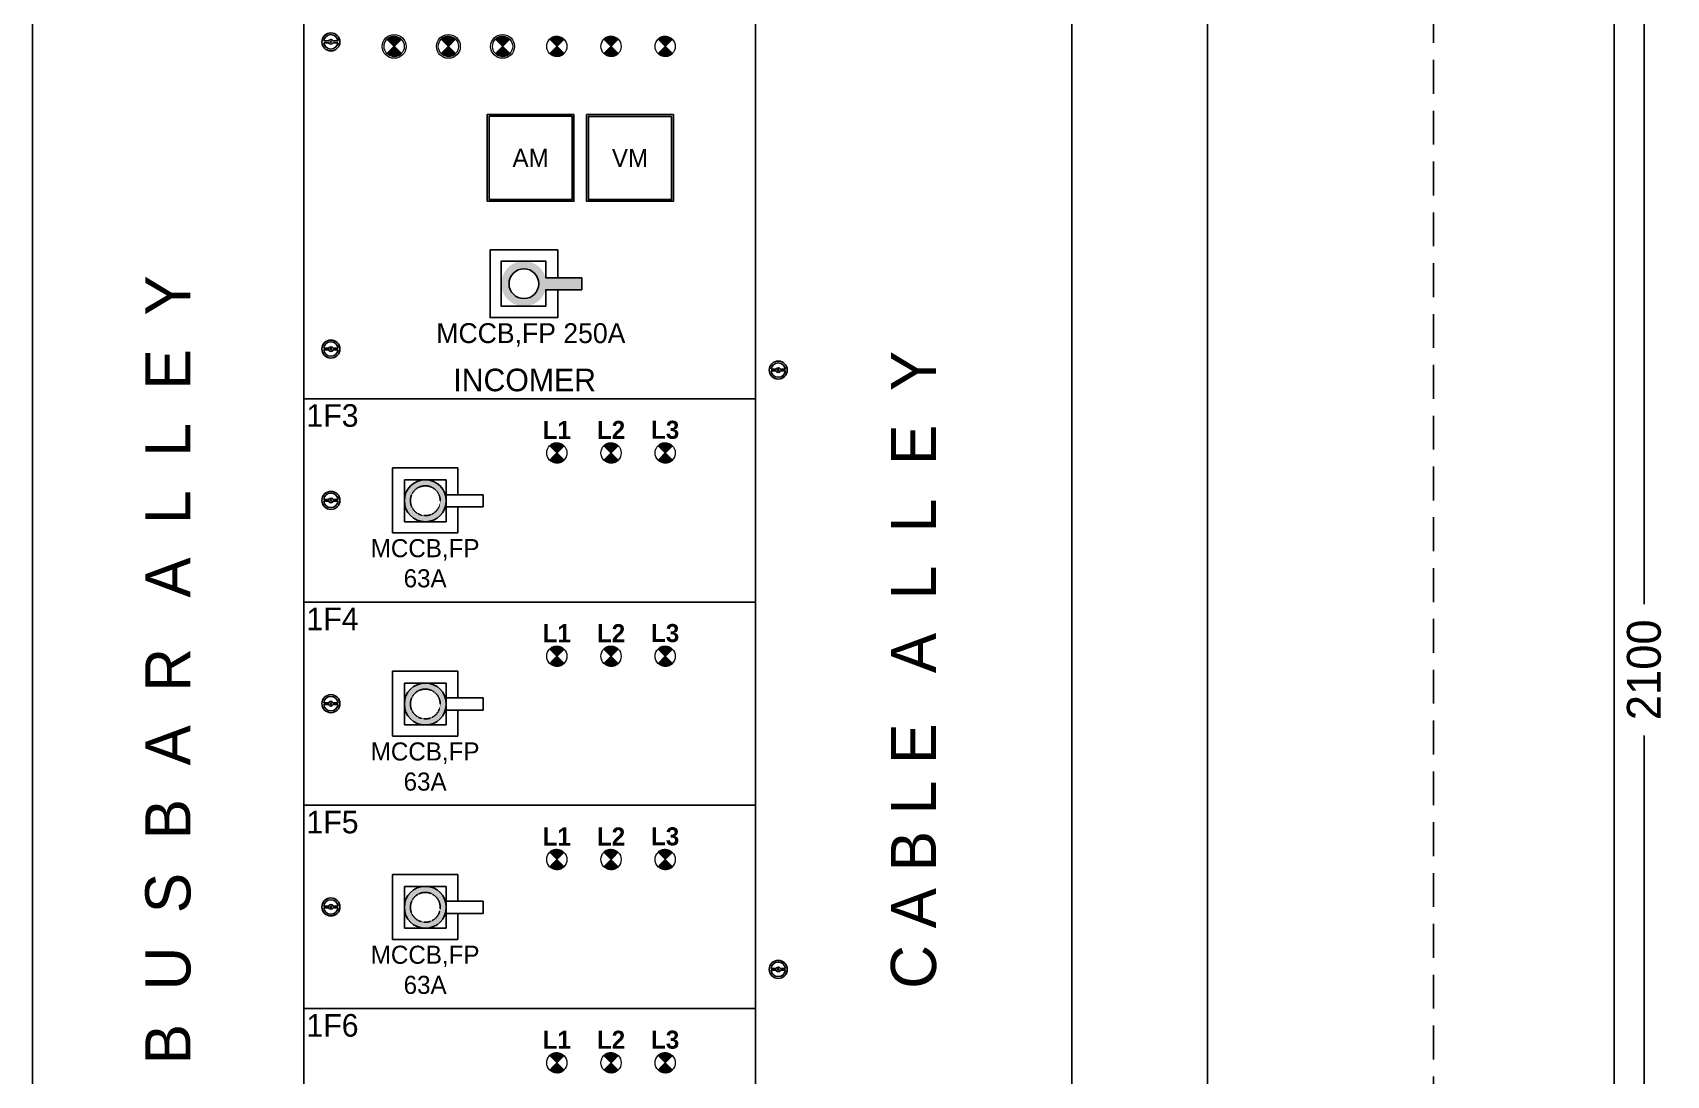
# Model space of a CAD drawing. Header units: millimetres. Extents: x 220 to 17327, y -3706 to 4194.
# Drawn here: x 1820 to 3628, y 1903 to 3057 of the extents above; entities that cross this region are included whole.
import ezdxf

# ---------------------------------------------------------------- set-up
doc = ezdxf.new("R2010")
doc.units = ezdxf.units.MM
doc.linetypes.add('DASHED2', pattern=[0.375, 0.25, -0.125])
for name, color, linetype in [('FD_FEEDER', 102, 'Continuous'), ('Instrument Plate', 40, 'Continuous'), ('Outer layer', 151, 'Continuous')]:
    doc.layers.add(name, color=color, linetype=linetype)
doc.styles.add('ROCKWELL', font='')
doc.styles.get('ROCKWELL').set_extended_font_data('Rockwell')
doc.dimstyles.new('J', dxfattribs={"dimscale": 15, "dimtxt": 2.5, "dimasz": 3, "dimexe": 1.25, "dimexo": 0.25, "dimgap": 1, "dimtad": 0, "dimdec": 0, "dimzin": 0, "dimdsep": 46, "dimtxsty": 'ROCKWELL', "dimblk": 'CLOSEDBLANK', "dimcen": 0.09, "dimclrd": 143, "dimclre": 5, "dimclrt": 256, "dimadec": 0, "dimazin": 0, "dimtfac": 1, "dimtdec": 0, "dimtofl": 0, "dimtmove": 0, "dimatfit": 3, "dimldrblk": 'CLOSEDBLANK', "dimfxl": 1, "dimtolj": 1, "dimtzin": 0, "dimlwd": -1, "dimlwe": -1, "dimarcsym": 0})

# ---------------------------------------------------------------- blocks, each defined once
blk = doc.blocks.new('_ClosedBlank')
at = {"color": 0, "linetype": 'ByBlock', "lineweight": -2}
for p, q in [((-1, 0.1667), (0, 0)), ((-1, 0.1667), (-1, -0.1667)), ((-1, -0.1667), (0, 0))]:
    blk.add_line(p, q, dxfattribs=at)
blk = doc.blocks.new('*D829')
at = {"color": 5}
for p, q in [((3574.2, 3401.5), (3622.3, 3401.5)), ((3574.2, 1301.5), (3622.3, 1301.5))]:
    blk.add_line(p, q, dxfattribs=at)
at = {"color": 143}
for p, q in [((3603.5, 3371.5), (3603.5, 2424.3)), ((3603.5, 1331.5), (3603.5, 2278.8))]:
    blk.add_line(p, q, dxfattribs=at)
at = {"layer": 'Defpoints', "color": 0}
for p in [(3570.4, 3401.5), (3570.4, 1301.5), (3603.5, 1301.5)]:
    blk.add_point(p, dxfattribs=at)
at = {"color": 143, "linetype": 'ByBlock', "xscale": 30, "yscale": 30, "zscale": 30}
for p, rotation in [((3603.5, 3401.5), 90.00000000000001), ((3603.5, 1301.5), 270)]:
    blk.add_blockref('_ClosedBlank', p, dxfattribs=dict(at, rotation=rotation))
at = {"insert": (3603.5, 2351.5), "char_height": 37.5, "attachment_point": 5, "rotation": 90, "style": 'ROCKWELL'}
blk.add_mtext('\\A1;2100', dxfattribs=at)
blk = doc.blocks.new('G$CF11E1FEF')
at = {"ltscale": 5}
for p, q in [((7.6, 11), (2.1, 11)), ((7.6, 9), (2.1, 9)), ((10, 0), (10.1, 0)), ((17.9, 11), (12.4, 11)), ((17.9, 9), (12.4, 9))]:
    blk.add_line(p, q, dxfattribs=at)
for radius in [10, 0.726]:
    blk.add_circle((10, 10), radius, dxfattribs=at)
for centre, radius, start, end in [((3.6, 14.9), 8.18, 38.6439, 38.9276), ((16.4, 14.9), 8.18, 141.0724, 141.3561), ((10, 10), 8, 7.1808, 172.8192), ((10, 10), 8, 187.1808, 352.8192), ((10, 10), 2.63, 22.3109, 157.6891), ((10, 10), 2.63, 202.3109, 337.6891), ((3.6, 5.1), 8.18, 321.0724, 321.3561), ((16.4, 5.1), 8.18, 218.6439, 218.9276)]:
    blk.add_arc(centre, radius, start, end, dxfattribs=at)

msp = doc.modelspace()

# ---------------------------------------------------------------- hatches: boundary and pattern name
at = {"ltscale": 5}
h = msp.add_hatch(color=256, dxfattribs=at)
edge = h.paths.add_edge_path()
edge.add_line((2388.1, 2772.1), (2399.8, 2772.1))
edge.add_line((2399.8, 2772.1), (2428, 2772.1))
edge.add_line((2428, 2772.1), (2428, 2785.5))
edge.add_line((2428, 2785.5), (2388.1, 2785.5))
edge.add_arc((2364, 2778.8), 25, 15.5408, 344.4592)
edge = h.paths.add_edge_path(flags=16)
edge.add_arc((2364, 2778.8), 16.5, -180, 180, ccw=False)
at = {"true_color": 0xffffff}
h = msp.add_hatch(color=7, dxfattribs=at)
h.set_gradient(color1=(255, 255, 255), one_color=1, tint=1, name='HEMISPHERICAL')
h.paths.add_polyline_path([(2254.9, 2555.1), (2254.9, 2561.8), (2254.3, 2561.8, 0.972897), (2254.3, 2515.4), (2254.9, 2515.4), (2254.9, 2522, -1)])
h.paths.add_polyline_path([(2254.9, 2522), (2254.9, 2515.4), (2255.5, 2515.4, 0.972897), (2255.5, 2561.8), (2254.9, 2561.8), (2254.9, 2555.1, -1)])
h = msp.add_hatch(color=7, dxfattribs=at)
h.set_gradient(color1=(255, 255, 255), one_color=1, tint=1, name='HEMISPHERICAL')
h.paths.add_polyline_path([(2254.9, 2330.1), (2254.9, 2336.8), (2254.3, 2336.8, 0.972897), (2254.3, 2290.4), (2254.9, 2290.4), (2254.9, 2297, -1)])
h.paths.add_polyline_path([(2254.9, 2297), (2254.9, 2290.4), (2255.5, 2290.4, 0.972897), (2255.5, 2336.8), (2254.9, 2336.8), (2254.9, 2330.1, -1)])
h = msp.add_hatch(color=7, dxfattribs=at)
h.set_gradient(color1=(255, 255, 255), one_color=1, tint=1, name='HEMISPHERICAL')
h.paths.add_polyline_path([(2254.9, 2105.1), (2254.9, 2111.8), (2254.3, 2111.8, 0.972897), (2254.3, 2065.4), (2254.9, 2065.4), (2254.9, 2072, -1)])
h.paths.add_polyline_path([(2254.9, 2072), (2254.9, 2065.4), (2255.5, 2065.4, 0.972897), (2255.5, 2111.8), (2254.9, 2111.8), (2254.9, 2105.1, -1)])
at = {"layer": 'Instrument Plate', "lineweight": 9}
h = msp.add_hatch(dxfattribs=at)
h.set_pattern_fill('ANSI31', color=1, scale=0.5, style=0)
h.set_pattern_definition([(45, (-42953.99084, 22601.23697), (-0.044194173824, 0.04419417382), [])])
h.paths.add_polyline_path([(2228.4, 3049.5, 0.414214), (2212.5, 3049.5), (2220.4, 3041.5)])
h.paths.add_polyline_path([(2220.4, 3041.5), (2212.5, 3033.5, 0.414214), (2228.4, 3033.5)])
h = msp.add_hatch(dxfattribs=at)
h.set_pattern_fill('ANSI31', color=1, scale=0.5, style=0)
h.set_pattern_definition([(45, (-14751.10024, 32588.18259), (-0.04419417382, 0.04419417382), [])])
h.paths.add_polyline_path([(2228.4, 3049.5, 0.414214), (2212.5, 3049.5), (2220.4, 3041.5)])
h.paths.add_polyline_path([(2220.4, 3041.5), (2212.5, 3033.5, 0.414214), (2228.4, 3033.5)])
h = msp.add_hatch(dxfattribs=at)
h.set_pattern_fill('ANSI31', color=2, scale=0.5, style=0)
h.set_pattern_definition([(45, (-42893.99084, 22601.23697), (-0.044194173824, 0.04419417382), [])])
h.paths.add_polyline_path([(2288.4, 3049.5, 0.414214), (2272.5, 3049.5), (2280.4, 3041.5)])
h.paths.add_polyline_path([(2280.4, 3041.5), (2272.5, 3033.5, 0.414214), (2288.4, 3033.5)])
h = msp.add_hatch(dxfattribs=at)
h.set_pattern_fill('ANSI31', color=2, scale=0.5, style=0)
h.set_pattern_definition([(45, (-14691.10024, 32588.18259), (-0.04419417382, 0.04419417382), [])])
h.paths.add_polyline_path([(2288.4, 3049.5, 0.414214), (2272.5, 3049.5), (2280.4, 3041.5)])
h.paths.add_polyline_path([(2280.4, 3041.5), (2272.5, 3033.5, 0.414214), (2288.4, 3033.5)])
h = msp.add_hatch(dxfattribs=at)
h.set_pattern_fill('ANSI31', color=5, scale=0.5, style=0)
h.set_pattern_definition([(45, (-42833.99084, 22601.23697), (-0.044194173824, 0.04419417382), [])])
h.paths.add_polyline_path([(2348.4, 3049.5, 0.414214), (2332.5, 3049.5), (2340.4, 3041.5)])
h.paths.add_polyline_path([(2340.4, 3041.5), (2332.5, 3033.5, 0.414214), (2348.4, 3033.5)])
h = msp.add_hatch(dxfattribs=at)
h.set_pattern_fill('ANSI31', color=5, scale=0.5, style=0)
h.set_pattern_definition([(45, (-14631.10024, 32588.18259), (-0.04419417382, 0.04419417382), [])])
h.paths.add_polyline_path([(2348.4, 3049.5, 0.414214), (2332.5, 3049.5), (2340.4, 3041.5)])
h.paths.add_polyline_path([(2340.4, 3041.5), (2332.5, 3033.5, 0.414214), (2348.4, 3033.5)])
h = msp.add_hatch(dxfattribs=at)
h.set_pattern_fill('ANSI31', color=12, scale=0.5, angle=360, style=0)
h.set_pattern_definition([(45, (-14571.10024, 32588.18259), (-0.04419417382, 0.04419417382), [])])
h.paths.add_polyline_path([(2408.4, 3049.5, 0.414214), (2392.5, 3049.5), (2400.4, 3041.5)])
h.paths.add_polyline_path([(2400.4, 3041.5), (2392.5, 3033.5, 0.414214), (2408.4, 3033.5)])
h = msp.add_hatch(dxfattribs=at)
h.set_pattern_fill('ANSI31', color=12, scale=0.5, style=0)
h.set_pattern_definition([(45, (-14571.10024, 32588.18259), (-0.04419417382, 0.04419417382), [])])
h.paths.add_polyline_path([(2408.4, 3049.5, 0.414214), (2392.5, 3049.5), (2400.4, 3041.5)])
h.paths.add_polyline_path([(2400.4, 3041.5), (2392.5, 3033.5, 0.414214), (2408.4, 3033.5)])
h = msp.add_hatch(dxfattribs=at)
h.set_pattern_fill('ANSI31', color=3, scale=0.5, angle=360, style=0)
h.set_pattern_definition([(45, (-14511.147285, 32588.18259), (-0.04419417382, 0.04419417382), [])])
h.paths.add_polyline_path([(2468.3, 3049.5, 0.414214), (2452.4, 3049.5), (2460.4, 3041.5)])
h.paths.add_polyline_path([(2460.4, 3041.5), (2452.4, 3033.5, 0.414214), (2468.3, 3033.5)])
h = msp.add_hatch(dxfattribs=at)
h.set_pattern_fill('ANSI31', color=3, scale=0.5, style=0)
h.set_pattern_definition([(45, (-14511.147285, 32588.18259), (-0.04419417382, 0.04419417382), [])])
h.paths.add_polyline_path([(2468.3, 3049.5, 0.414214), (2452.4, 3049.5), (2460.4, 3041.5)])
h.paths.add_polyline_path([(2460.4, 3041.5), (2452.4, 3033.5, 0.414214), (2468.3, 3033.5)])
h = msp.add_hatch(dxfattribs=at)
h.set_pattern_fill('ANSI31', color=40, scale=0.5, angle=360, style=0)
h.set_pattern_definition([(45, (-14451.19433, 32588.18259), (-0.04419417382, 0.04419417382), [])])
h.paths.add_polyline_path([(2528.3, 3049.5, 0.414214), (2512.4, 3049.5), (2520.3, 3041.5)])
h.paths.add_polyline_path([(2520.3, 3041.5), (2512.4, 3033.5, 0.414214), (2528.3, 3033.5)])
h = msp.add_hatch(dxfattribs=at)
h.set_pattern_fill('ANSI31', color=40, scale=0.5, style=0)
h.set_pattern_definition([(45, (-14451.19433, 32588.18259), (-0.04419417382, 0.04419417382), [])])
h.paths.add_polyline_path([(2528.3, 3049.5, 0.414214), (2512.4, 3049.5), (2520.3, 3041.5)])
h.paths.add_polyline_path([(2520.3, 3041.5), (2512.4, 3033.5, 0.414214), (2528.3, 3033.5)])
h = msp.add_hatch(dxfattribs=at)
h.set_pattern_fill('ANSI31', color=12, scale=0.5, angle=360, style=0)
h.set_pattern_definition([(45, (-14571.10024, 32138.18259), (-0.04419417382, 0.04419417382), [])])
h.paths.add_polyline_path([(2408.4, 2599.5, 0.414214), (2392.5, 2599.5), (2400.4, 2591.5)])
h.paths.add_polyline_path([(2400.4, 2591.5), (2392.5, 2583.5, 0.414214), (2408.4, 2583.5)])
h = msp.add_hatch(dxfattribs=at)
h.set_pattern_fill('ANSI31', color=12, scale=0.5, style=0)
h.set_pattern_definition([(45, (-14571.10024, 32138.18259), (-0.04419417382, 0.04419417382), [])])
h.paths.add_polyline_path([(2408.4, 2599.5, 0.414214), (2392.5, 2599.5), (2400.4, 2591.5)])
h.paths.add_polyline_path([(2400.4, 2591.5), (2392.5, 2583.5, 0.414214), (2408.4, 2583.5)])
h = msp.add_hatch(dxfattribs=at)
h.set_pattern_fill('ANSI31', color=3, scale=0.5, angle=360, style=0)
h.set_pattern_definition([(45, (-14511.147285, 32138.18259), (-0.04419417382, 0.04419417382), [])])
h.paths.add_polyline_path([(2468.3, 2599.5, 0.414214), (2452.4, 2599.5), (2460.4, 2591.5)])
h.paths.add_polyline_path([(2460.4, 2591.5), (2452.4, 2583.5, 0.414214), (2468.3, 2583.5)])
h = msp.add_hatch(dxfattribs=at)
h.set_pattern_fill('ANSI31', color=3, scale=0.5, style=0)
h.set_pattern_definition([(45, (-14511.147285, 32138.18259), (-0.04419417382, 0.04419417382), [])])
h.paths.add_polyline_path([(2468.3, 2599.5, 0.414214), (2452.4, 2599.5), (2460.4, 2591.5)])
h.paths.add_polyline_path([(2460.4, 2591.5), (2452.4, 2583.5, 0.414214), (2468.3, 2583.5)])
h = msp.add_hatch(dxfattribs=at)
h.set_pattern_fill('ANSI31', color=40, scale=0.5, angle=360, style=0)
h.set_pattern_definition([(45, (-14451.19433, 32138.18259), (-0.04419417382, 0.04419417382), [])])
h.paths.add_polyline_path([(2528.3, 2599.5, 0.414214), (2512.4, 2599.5), (2520.3, 2591.5)])
h.paths.add_polyline_path([(2520.3, 2591.5), (2512.4, 2583.5, 0.414214), (2528.3, 2583.5)])
h = msp.add_hatch(dxfattribs=at)
h.set_pattern_fill('ANSI31', color=40, scale=0.5, style=0)
h.set_pattern_definition([(45, (-14451.19433, 32138.18259), (-0.04419417382, 0.04419417382), [])])
h.paths.add_polyline_path([(2528.3, 2599.5, 0.414214), (2512.4, 2599.5), (2520.3, 2591.5)])
h.paths.add_polyline_path([(2520.3, 2591.5), (2512.4, 2583.5, 0.414214), (2528.3, 2583.5)])
h = msp.add_hatch(dxfattribs=at)
h.set_pattern_fill('ANSI31', color=12, scale=0.5, angle=360, style=0)
h.set_pattern_definition([(45, (-14571.10024, 31913.18259), (-0.04419417382, 0.04419417382), [])])
h.paths.add_polyline_path([(2408.4, 2374.5, 0.414214), (2392.5, 2374.5), (2400.4, 2366.5)])
h.paths.add_polyline_path([(2400.4, 2366.5), (2392.5, 2358.5, 0.414214), (2408.4, 2358.5)])
h = msp.add_hatch(dxfattribs=at)
h.set_pattern_fill('ANSI31', color=12, scale=0.5, style=0)
h.set_pattern_definition([(45, (-14571.10024, 31913.18259), (-0.04419417382, 0.04419417382), [])])
h.paths.add_polyline_path([(2408.4, 2374.5, 0.414214), (2392.5, 2374.5), (2400.4, 2366.5)])
h.paths.add_polyline_path([(2400.4, 2366.5), (2392.5, 2358.5, 0.414214), (2408.4, 2358.5)])
h = msp.add_hatch(dxfattribs=at)
h.set_pattern_fill('ANSI31', color=3, scale=0.5, angle=360, style=0)
h.set_pattern_definition([(45, (-14511.147285, 31913.18259), (-0.04419417382, 0.04419417382), [])])
h.paths.add_polyline_path([(2468.3, 2374.5, 0.414214), (2452.4, 2374.5), (2460.4, 2366.5)])
h.paths.add_polyline_path([(2460.4, 2366.5), (2452.4, 2358.5, 0.414214), (2468.3, 2358.5)])
h = msp.add_hatch(dxfattribs=at)
h.set_pattern_fill('ANSI31', color=3, scale=0.5, style=0)
h.set_pattern_definition([(45, (-14511.147285, 31913.18259), (-0.04419417382, 0.04419417382), [])])
h.paths.add_polyline_path([(2468.3, 2374.5, 0.414214), (2452.4, 2374.5), (2460.4, 2366.5)])
h.paths.add_polyline_path([(2460.4, 2366.5), (2452.4, 2358.5, 0.414214), (2468.3, 2358.5)])
h = msp.add_hatch(dxfattribs=at)
h.set_pattern_fill('ANSI31', color=40, scale=0.5, angle=360, style=0)
h.set_pattern_definition([(45, (-14451.19433, 31913.18259), (-0.04419417382, 0.04419417382), [])])
h.paths.add_polyline_path([(2528.3, 2374.5, 0.414214), (2512.4, 2374.5), (2520.3, 2366.5)])
h.paths.add_polyline_path([(2520.3, 2366.5), (2512.4, 2358.5, 0.414214), (2528.3, 2358.5)])
h = msp.add_hatch(dxfattribs=at)
h.set_pattern_fill('ANSI31', color=40, scale=0.5, style=0)
h.set_pattern_definition([(45, (-14451.19433, 31913.18259), (-0.04419417382, 0.04419417382), [])])
h.paths.add_polyline_path([(2528.3, 2374.5, 0.414214), (2512.4, 2374.5), (2520.3, 2366.5)])
h.paths.add_polyline_path([(2520.3, 2366.5), (2512.4, 2358.5, 0.414214), (2528.3, 2358.5)])
h = msp.add_hatch(dxfattribs=at)
h.set_pattern_fill('ANSI31', color=12, scale=0.5, angle=360, style=0)
h.set_pattern_definition([(45, (-14571.10024, 31688.18259), (-0.04419417382, 0.04419417382), [])])
h.paths.add_polyline_path([(2408.4, 2149.5, 0.414214), (2392.5, 2149.5), (2400.4, 2141.5)])
h.paths.add_polyline_path([(2400.4, 2141.5), (2392.5, 2133.5, 0.414214), (2408.4, 2133.5)])
h = msp.add_hatch(dxfattribs=at)
h.set_pattern_fill('ANSI31', color=12, scale=0.5, style=0)
h.set_pattern_definition([(45, (-14571.10024, 31688.18259), (-0.04419417382, 0.04419417382), [])])
h.paths.add_polyline_path([(2408.4, 2149.5, 0.414214), (2392.5, 2149.5), (2400.4, 2141.5)])
h.paths.add_polyline_path([(2400.4, 2141.5), (2392.5, 2133.5, 0.414214), (2408.4, 2133.5)])
h = msp.add_hatch(dxfattribs=at)
h.set_pattern_fill('ANSI31', color=3, scale=0.5, angle=360, style=0)
h.set_pattern_definition([(45, (-14511.147285, 31688.18259), (-0.04419417382, 0.04419417382), [])])
h.paths.add_polyline_path([(2468.3, 2149.5, 0.414214), (2452.4, 2149.5), (2460.4, 2141.5)])
h.paths.add_polyline_path([(2460.4, 2141.5), (2452.4, 2133.5, 0.414214), (2468.3, 2133.5)])
h = msp.add_hatch(dxfattribs=at)
h.set_pattern_fill('ANSI31', color=3, scale=0.5, style=0)
h.set_pattern_definition([(45, (-14511.147285, 31688.18259), (-0.04419417382, 0.04419417382), [])])
h.paths.add_polyline_path([(2468.3, 2149.5, 0.414214), (2452.4, 2149.5), (2460.4, 2141.5)])
h.paths.add_polyline_path([(2460.4, 2141.5), (2452.4, 2133.5, 0.414214), (2468.3, 2133.5)])
h = msp.add_hatch(dxfattribs=at)
h.set_pattern_fill('ANSI31', color=40, scale=0.5, angle=360, style=0)
h.set_pattern_definition([(45, (-14451.19433, 31688.18259), (-0.04419417382, 0.04419417382), [])])
h.paths.add_polyline_path([(2528.3, 2149.5, 0.414214), (2512.4, 2149.5), (2520.3, 2141.5)])
h.paths.add_polyline_path([(2520.3, 2141.5), (2512.4, 2133.5, 0.414214), (2528.3, 2133.5)])
h = msp.add_hatch(dxfattribs=at)
h.set_pattern_fill('ANSI31', color=40, scale=0.5, style=0)
h.set_pattern_definition([(45, (-14451.19433, 31688.18259), (-0.04419417382, 0.04419417382), [])])
h.paths.add_polyline_path([(2528.3, 2149.5, 0.414214), (2512.4, 2149.5), (2520.3, 2141.5)])
h.paths.add_polyline_path([(2520.3, 2141.5), (2512.4, 2133.5, 0.414214), (2528.3, 2133.5)])
h = msp.add_hatch(dxfattribs=at)
h.set_pattern_fill('ANSI31', color=12, scale=0.5, angle=360, style=0)
h.set_pattern_definition([(45, (-14571.10024, 31463.18259), (-0.04419417382, 0.04419417382), [])])
h.paths.add_polyline_path([(2408.4, 1924.5, 0.414214), (2392.5, 1924.5), (2400.4, 1916.5)])
h.paths.add_polyline_path([(2400.4, 1916.5), (2392.5, 1908.5, 0.414214), (2408.4, 1908.5)])
h = msp.add_hatch(dxfattribs=at)
h.set_pattern_fill('ANSI31', color=12, scale=0.5, style=0)
h.set_pattern_definition([(45, (-14571.10024, 31463.18259), (-0.04419417382, 0.04419417382), [])])
h.paths.add_polyline_path([(2408.4, 1924.5, 0.414214), (2392.5, 1924.5), (2400.4, 1916.5)])
h.paths.add_polyline_path([(2400.4, 1916.5), (2392.5, 1908.5, 0.414214), (2408.4, 1908.5)])
h = msp.add_hatch(dxfattribs=at)
h.set_pattern_fill('ANSI31', color=3, scale=0.5, angle=360, style=0)
h.set_pattern_definition([(45, (-14511.147285, 31463.18259), (-0.04419417382, 0.04419417382), [])])
h.paths.add_polyline_path([(2468.3, 1924.5, 0.414214), (2452.4, 1924.5), (2460.4, 1916.5)])
h.paths.add_polyline_path([(2460.4, 1916.5), (2452.4, 1908.5, 0.414214), (2468.3, 1908.5)])
h = msp.add_hatch(dxfattribs=at)
h.set_pattern_fill('ANSI31', color=3, scale=0.5, style=0)
h.set_pattern_definition([(45, (-14511.147285, 31463.18259), (-0.04419417382, 0.04419417382), [])])
h.paths.add_polyline_path([(2468.3, 1924.5, 0.414214), (2452.4, 1924.5), (2460.4, 1916.5)])
h.paths.add_polyline_path([(2460.4, 1916.5), (2452.4, 1908.5, 0.414214), (2468.3, 1908.5)])
h = msp.add_hatch(dxfattribs=at)
h.set_pattern_fill('ANSI31', color=40, scale=0.5, angle=360, style=0)
h.set_pattern_definition([(45, (-14451.19433, 31463.18259), (-0.04419417382, 0.04419417382), [])])
h.paths.add_polyline_path([(2528.3, 1924.5, 0.414214), (2512.4, 1924.5), (2520.3, 1916.5)])
h.paths.add_polyline_path([(2520.3, 1916.5), (2512.4, 1908.5, 0.414214), (2528.3, 1908.5)])
h = msp.add_hatch(dxfattribs=at)
h.set_pattern_fill('ANSI31', color=40, scale=0.5, style=0)
h.set_pattern_definition([(45, (-14451.19433, 31463.18259), (-0.04419417382, 0.04419417382), [])])
h.paths.add_polyline_path([(2528.3, 1924.5, 0.414214), (2512.4, 1924.5), (2520.3, 1916.5)])
h.paths.add_polyline_path([(2520.3, 1916.5), (2512.4, 1908.5, 0.414214), (2528.3, 1908.5)])

# ---------------------------------------------------------------- linework, layer by layer
at = {"color": 20, "linetype": 'DASHED2', "ltscale": 150}
msp.add_line((3370.4, 1301.5), (3370.4, 3401.5), dxfattribs=at)
at = {"ltscale": 5}
for p, q in [((2428, 2785.5), (2388.1, 2785.5)), ((2428, 2772.1), (2428, 2785.5)), ((2399.8, 2772.1), (2428, 2772.1)), ((2643, 2684.2), (2637.5, 2684.2)), ((2643, 2682.2), (2637.5, 2682.2)), ((2645.4, 2693.2), (2645.5, 2693.2)), ((2653.4, 2684.2), (2647.9, 2684.2)), ((2653.4, 2682.2), (2647.9, 2682.2)), ((2645.4, 2029.9), (2645.5, 2029.9)), ((2643, 2020.9), (2637.5, 2020.9)), ((2643, 2018.9), (2637.5, 2018.9)), ((2653.4, 2020.9), (2647.9, 2020.9)), ((2653.4, 2018.9), (2647.9, 2018.9))]:
    msp.add_line(p, q, dxfattribs=at)
for p, q in [((2290.7, 2575), (2218.7, 2575)), ((2218.7, 2575), (2218.7, 2503)), ((2290.7, 2545.3), (2290.7, 2575)), ((2278.1, 2561.8), (2231.7, 2561.8)), ((2231.7, 2561.8), (2231.7, 2515.4)), ((2278.1, 2515.4), (2278.1, 2561.8)), ((2278.1, 2545.3), (2318.9, 2545.3)), ((2278.1, 2531.9), (2318.9, 2531.9)), ((2290.7, 2503), (2290.7, 2531.9)), ((2318.9, 2545.3), (2318.9, 2531.9)), ((2231.7, 2515.4), (2278.1, 2515.4)), ((2218.7, 2503), (2290.7, 2503)), ((2290.7, 2350), (2218.7, 2350)), ((2218.7, 2350), (2218.7, 2278)), ((2290.7, 2320.3), (2290.7, 2350)), ((2278.1, 2336.8), (2231.7, 2336.8)), ((2231.7, 2336.8), (2231.7, 2290.4)), ((2278.1, 2290.4), (2278.1, 2336.8)), ((2278.1, 2320.3), (2318.9, 2320.3)), ((2318.9, 2320.3), (2318.9, 2306.9)), ((2278.1, 2306.9), (2318.9, 2306.9)), ((2290.7, 2278), (2290.7, 2306.9)), ((2218.7, 2278), (2290.7, 2278)), ((2231.7, 2290.4), (2278.1, 2290.4)), ((2290.7, 2125), (2218.7, 2125)), ((2218.7, 2125), (2218.7, 2053)), ((2290.7, 2095.3), (2290.7, 2125)), ((2278.1, 2111.8), (2231.7, 2111.8)), ((2231.7, 2111.8), (2231.7, 2065.4)), ((2278.1, 2065.4), (2278.1, 2111.8)), ((2278.1, 2095.3), (2318.9, 2095.3)), ((2278.1, 2081.9), (2318.9, 2081.9)), ((2290.7, 2053), (2290.7, 2081.9)), ((2318.9, 2095.3), (2318.9, 2081.9)), ((2231.7, 2065.4), (2278.1, 2065.4)), ((2218.7, 2053), (2290.7, 2053))]:
    msp.add_line(p, q)
for points in [[(2120.4, 3401.5), (1820.4, 3401.5), (1820.4, 1301.5), (2120.4, 1301.5)], [(2970.4, 1301.5), (2970.4, 3401.5), (2620.4, 3401.5), (2620.4, 1301.5)], [(3570.4, 1301.5), (3120.4, 1301.5), (3120.4, 3401.5), (3570.4, 3401.5)], [(2120.4, 2651.5), (2620.4, 2651.5), (2620.4, 3101.5), (2120.4, 3101.5)], [(2620.4, 2651.5), (2120.4, 2651.5), (2120.4, 2426.5), (2620.4, 2426.5)], [(2620.4, 2426.5), (2120.4, 2426.5), (2120.4, 2201.5), (2620.4, 2201.5)], [(2620.4, 2201.5), (2120.4, 2201.5), (2120.4, 1976.5), (2620.4, 1976.5)], [(2620.4, 1976.5), (2120.4, 1976.5), (2120.4, 1751.5), (2620.4, 1751.5)]]:
    msp.add_lwpolyline(points, close=True)
at = {"color": 1}
for points in [[(2419.4, 2966.1), (2323.4, 2966.1), (2323.4, 2870.1), (2419.4, 2870.1)], [(2529.4, 2966), (2433.4, 2966), (2433.4, 2870), (2529.4, 2870)]]:
    msp.add_lwpolyline(points, close=True, dxfattribs=at)
at = {"ltscale": 5}
msp.add_lwpolyline([(2401.5, 2785.5), (2388.1, 2785.5), (2388.1, 2803.8), (2339, 2803.8), (2339, 2753.8), (2388.1, 2753.8), (2388.1, 2772.1), (2401.5, 2772.1), (2401.5, 2741.3), (2326.5, 2741.3), (2326.5, 2816.3), (2401.5, 2816.3), (2401.5, 2785.5), (2428, 2785.5), (2428, 2772.1), (2401.5, 2772.1)], dxfattribs=at)
for centre, radius in [((2364, 2778.8), 16.5), ((2254.9, 2538.6), 23.2), ((2254.9, 2313.6), 23.2), ((2254.9, 2088.6), 23.2)]:
    msp.add_circle(centre, radius)
for centre, radius in [((2645.4, 2683.2), 10), ((2645.4, 2683.2), 0.726), ((2645.4, 2019.9), 10), ((2645.4, 2019.9), 0.726)]:
    msp.add_circle(centre, radius, dxfattribs=at)
at = {"linetype": 'DASHED2'}
for centre in [(2254.9, 2538.6), (2254.9, 2313.6), (2254.9, 2088.6)]:
    msp.add_circle(centre, 16.5, dxfattribs=at)
at = {"ltscale": 5}
for centre, radius, start, end in [((2645.4, 2683.2), 8, 7.1808, 172.8192), ((2645.4, 2683.2), 8, 187.1808, 352.8192), ((2645.4, 2683.2), 2.63, 22.3109, 157.6891), ((2645.4, 2683.2), 2.63, 202.3109, 337.6891), ((2639.1, 2688), 8.18, 38.6439, 38.9276), ((2651.8, 2688), 8.18, 141.0724, 141.3561), ((2639.1, 2678.3), 8.18, 321.0724, 321.3561), ((2651.8, 2678.3), 8.18, 218.6439, 218.9276), ((2645.4, 2019.9), 8, 7.1808, 172.8192), ((2639.1, 2024.7), 8.18, 38.6439, 38.9276), ((2651.8, 2024.7), 8.18, 141.0724, 141.3561), ((2645.4, 2019.9), 8, 187.1808, 352.8192), ((2645.4, 2019.9), 2.63, 22.3109, 157.6891), ((2645.4, 2019.9), 2.63, 202.3109, 337.6891), ((2639.1, 2015), 8.18, 321.0724, 321.3561), ((2651.8, 2015), 8.18, 218.6439, 218.9276)]:
    msp.add_arc(centre, radius, start, end, dxfattribs=at)
at = {"layer": 'FD_FEEDER', "color": 4, "linetype": 'Continuous'}
for points in [[(2417.4, 2964.1), (2325.4, 2964.1), (2325.4, 2872.1), (2417.4, 2872.1)], [(2527.4, 2964), (2435.4, 2964), (2435.4, 2872), (2527.4, 2872)]]:
    msp.add_lwpolyline(points, close=True, dxfattribs=at)
at = {"layer": 'Instrument Plate', "color": 1, "lineweight": 9}
for p, q in [((2228.4, 3049.5), (2212.5, 3033.5)), ((2212.5, 3049.5), (2228.4, 3033.5)), ((2228.4, 3049.5), (2212.5, 3033.5)), ((2212.5, 3049.5), (2228.4, 3033.5))]:
    msp.add_line(p, q, dxfattribs=at)
at = {"layer": 'Instrument Plate', "color": 2, "lineweight": 9}
for p, q in [((2288.4, 3049.5), (2272.5, 3033.5)), ((2272.5, 3049.5), (2288.4, 3033.5)), ((2288.4, 3049.5), (2272.5, 3033.5)), ((2272.5, 3049.5), (2288.4, 3033.5))]:
    msp.add_line(p, q, dxfattribs=at)
at = {"layer": 'Instrument Plate', "color": 5, "lineweight": 9}
for p, q in [((2348.4, 3049.5), (2332.5, 3033.5)), ((2332.5, 3049.5), (2348.4, 3033.5)), ((2348.4, 3049.5), (2332.5, 3033.5)), ((2332.5, 3049.5), (2348.4, 3033.5))]:
    msp.add_line(p, q, dxfattribs=at)
at = {"layer": 'Instrument Plate', "color": 12, "lineweight": 9}
for p, q in [((2408.4, 3049.5), (2392.5, 3033.5)), ((2392.5, 3049.5), (2408.4, 3033.5)), ((2408.4, 3049.5), (2392.5, 3033.5)), ((2392.5, 3049.5), (2408.4, 3033.5)), ((2408.4, 2599.5), (2392.5, 2583.5)), ((2392.5, 2599.5), (2408.4, 2583.5)), ((2408.4, 2599.5), (2392.5, 2583.5)), ((2392.5, 2599.5), (2408.4, 2583.5)), ((2408.4, 2374.5), (2392.5, 2358.5)), ((2392.5, 2374.5), (2408.4, 2358.5)), ((2408.4, 2374.5), (2392.5, 2358.5)), ((2392.5, 2374.5), (2408.4, 2358.5)), ((2408.4, 2149.5), (2392.5, 2133.5)), ((2392.5, 2149.5), (2408.4, 2133.5)), ((2408.4, 2149.5), (2392.5, 2133.5)), ((2392.5, 2149.5), (2408.4, 2133.5)), ((2408.4, 1924.5), (2392.5, 1908.5)), ((2392.5, 1924.5), (2408.4, 1908.5)), ((2408.4, 1924.5), (2392.5, 1908.5)), ((2392.5, 1924.5), (2408.4, 1908.5))]:
    msp.add_line(p, q, dxfattribs=at)
at = {"layer": 'Instrument Plate', "color": 3, "lineweight": 9}
for p, q in [((2468.3, 3049.5), (2452.4, 3033.5)), ((2452.4, 3049.5), (2468.3, 3033.5)), ((2468.3, 3049.5), (2452.4, 3033.5)), ((2452.4, 3049.5), (2468.3, 3033.5)), ((2468.3, 2599.5), (2452.4, 2583.5)), ((2452.4, 2599.5), (2468.3, 2583.5)), ((2468.3, 2599.5), (2452.4, 2583.5)), ((2452.4, 2599.5), (2468.3, 2583.5)), ((2468.3, 2374.5), (2452.4, 2358.5)), ((2452.4, 2374.5), (2468.3, 2358.5)), ((2468.3, 2374.5), (2452.4, 2358.5)), ((2452.4, 2374.5), (2468.3, 2358.5)), ((2468.3, 2149.5), (2452.4, 2133.5)), ((2452.4, 2149.5), (2468.3, 2133.5)), ((2468.3, 2149.5), (2452.4, 2133.5)), ((2452.4, 2149.5), (2468.3, 2133.5)), ((2468.3, 1924.5), (2452.4, 1908.5)), ((2452.4, 1924.5), (2468.3, 1908.5)), ((2468.3, 1924.5), (2452.4, 1908.5)), ((2452.4, 1924.5), (2468.3, 1908.5))]:
    msp.add_line(p, q, dxfattribs=at)
at = {"layer": 'Instrument Plate', "color": 40, "lineweight": 9}
for p, q in [((2528.3, 3049.5), (2512.4, 3033.5)), ((2512.4, 3049.5), (2528.3, 3033.5)), ((2528.3, 3049.5), (2512.4, 3033.5)), ((2512.4, 3049.5), (2528.3, 3033.5)), ((2528.3, 2599.5), (2512.4, 2583.5)), ((2512.4, 2599.5), (2528.3, 2583.5)), ((2528.3, 2599.5), (2512.4, 2583.5)), ((2512.4, 2599.5), (2528.3, 2583.5)), ((2528.3, 2374.5), (2512.4, 2358.5)), ((2512.4, 2374.5), (2528.3, 2358.5)), ((2528.3, 2374.5), (2512.4, 2358.5)), ((2512.4, 2374.5), (2528.3, 2358.5)), ((2528.3, 2149.5), (2512.4, 2133.5)), ((2512.4, 2149.5), (2528.3, 2133.5)), ((2528.3, 2149.5), (2512.4, 2133.5)), ((2512.4, 2149.5), (2528.3, 2133.5)), ((2528.3, 1924.5), (2512.4, 1908.5)), ((2512.4, 1924.5), (2528.3, 1908.5)), ((2528.3, 1924.5), (2512.4, 1908.5)), ((2512.4, 1924.5), (2528.3, 1908.5))]:
    msp.add_line(p, q, dxfattribs=at)
at = {"layer": 'Instrument Plate', "color": 1, "lineweight": 9}
for centre, radius in [((2220.4, 3041.5), 13.2), ((2220.4, 3041.5), 11.2), ((2220.4, 3041.5), 11.2), ((2280.4, 3041.5), 11.2)]:
    msp.add_circle(centre, radius, dxfattribs=at)
at = {"layer": 'Instrument Plate', "color": 2, "lineweight": 9}
for radius in [13.2, 11.2]:
    msp.add_circle((2280.4, 3041.5), radius, dxfattribs=at)
at = {"layer": 'Instrument Plate', "color": 5, "lineweight": 9}
for radius in [13.2, 11.2, 11.2]:
    msp.add_circle((2340.4, 3041.5), radius, dxfattribs=at)
at = {"layer": 'Instrument Plate', "color": 12, "lineweight": 9}
for centre in [(2400.4, 3041.5), (2400.4, 3041.5), (2400.4, 2591.5), (2400.4, 2591.5), (2400.4, 2366.5), (2400.4, 2366.5), (2400.4, 2141.5), (2400.4, 2141.5), (2400.4, 1916.5), (2400.4, 1916.5)]:
    msp.add_circle(centre, 11.2, dxfattribs=at)
at = {"layer": 'Instrument Plate', "color": 3, "lineweight": 9}
for centre in [(2460.4, 3041.5), (2460.4, 3041.5), (2460.4, 2591.5), (2460.4, 2591.5), (2460.4, 2366.5), (2460.4, 2366.5), (2460.4, 2141.5), (2460.4, 2141.5), (2460.4, 1916.5), (2460.4, 1916.5)]:
    msp.add_circle(centre, 11.2, dxfattribs=at)
at = {"layer": 'Instrument Plate', "color": 40, "lineweight": 9}
for centre in [(2520.3, 3041.5), (2520.3, 3041.5), (2520.3, 2591.5), (2520.3, 2591.5), (2520.3, 2366.5), (2520.3, 2366.5), (2520.3, 2141.5), (2520.3, 2141.5), (2520.3, 1916.5), (2520.3, 1916.5)]:
    msp.add_circle(centre, 11.2, dxfattribs=at)

# ---------------------------------------------------------------- block references
at = {"xscale": -1, "rotation": 180}
msp.add_blockref('G$CF11E1FEF', (2140.4, 3056.5), dxfattribs=at)
for p in [(2140.4, 2696.5), (2140.4, 2529), (2140.4, 2304), (2140.4, 2079)]:
    msp.add_blockref('G$CF11E1FEF', p)

# ---------------------------------------------------------------- texts
at = {"char_height": 20, "width": 46.986, "attachment_point": 5}
for s, insert in [('{\\fRockwell|b0|i0|c0|p18;AM}', (2371.4, 2918.1)), ('{\\fRockwell|b0|i0|c0|p18;VM}', (2481.4, 2918))]:
    msp.add_mtext(s, dxfattribs=dict(at, insert=insert))
at = {"ltscale": 5, "char_height": 50, "width": 881.129, "attachment_point": 5, "rotation": 90}
for s, insert in [('{\\fRockwell|b0|i0|c0|p18;B  U  S  B  A  R   A  L  L  E  Y}', (1970.4, 2351.5)), ('{\\fRockwell|b0|i0|c0|p18;C A B L E   A  L  L  E  Y}', (2795.4, 2351.5))]:
    msp.add_mtext(s, dxfattribs=dict(at, insert=insert))
at = {"color": 3, "insert": (2371.7, 2735.1), "char_height": 22, "width": 241.573, "attachment_point": 2}
msp.add_mtext('{\\fRockwell|b0|i0|c0|p18;MCCB,FP 250A }', dxfattribs=at)
at = {"color": 54, "ltscale": 5, "insert": (2364.8, 2672.1), "char_height": 25, "width": 174.155, "attachment_point": 5}
msp.add_mtext('{\\fRockwell|b0|i0|c0|p18;INCOMER}', dxfattribs=at)
at = {"color": 3, "ltscale": 5, "char_height": 20, "width": 129.432, "attachment_point": 5}
for insert in [(2254.7, 2469.3), (2254.7, 2244.3), (2254.7, 2019.3)]:
    msp.add_mtext('{\\fRockwell|b0|i0|c0|p18;MCCB,FP\\P63A}', dxfattribs=dict(at, insert=insert))
at = {"layer": 'Outer layer', "color": 3, "lineweight": 9, "width": 26, "attachment_point": 5, "style": 'ROCKWELL'}
for s, insert, char_height in [('{\\C6;1F3}', (2152.2, 2632.8), 25), ('{\\fRockwell|b1|i0|c0|p18;\\C7;L1}', (2400.4, 2617), 20), ('{\\fRockwell|b1|i0|c0|p18;\\C7;L2}', (2460.4, 2617), 20), ('{\\fRockwell|b1|i0|c0|p18;\\C7;L3}', (2520.3, 2617), 20), ('{\\C6;1F4}', (2152.2, 2407.8), 25), ('{\\fRockwell|b1|i0|c0|p18;\\C7;L1}', (2400.4, 2392), 20), ('{\\fRockwell|b1|i0|c0|p18;\\C7;L2}', (2460.4, 2392), 20), ('{\\fRockwell|b1|i0|c0|p18;\\C7;L3}', (2520.3, 2392), 20), ('{\\C6;1F5}', (2152.2, 2182.8), 25), ('{\\fRockwell|b1|i0|c0|p18;\\C7;L1}', (2400.4, 2167), 20), ('{\\fRockwell|b1|i0|c0|p18;\\C7;L2}', (2460.4, 2167), 20), ('{\\fRockwell|b1|i0|c0|p18;\\C7;L3}', (2520.3, 2167), 20), ('{\\C6;1F6}', (2152.2, 1957.8), 25), ('{\\fRockwell|b1|i0|c0|p18;\\C7;L3}', (2520.3, 1942), 20), ('{\\fRockwell|b1|i0|c0|p18;\\C7;L1}', (2400.4, 1942), 20), ('{\\fRockwell|b1|i0|c0|p18;\\C7;L2}', (2460.4, 1942), 20)]:
    msp.add_mtext(s, dxfattribs=dict(at, insert=insert, char_height=char_height))

# ---------------------------------------------------------------- dimensions: what is measured, and where the dimension line sits
dim = msp.add_linear_dim(base=(3603.5, 1301.5), p1=(3570.4, 3401.5), p2=(3570.4, 1301.5), angle=90, dimstyle='J', override={"dimasz": 2, "dimtxsty": 'ROCKWELL', "dimldrblk": 'ClosedBlank'})
dim.commit()
dim.dimension.update_dxf_attribs({"geometry": '*D829', "text_midpoint": (3603.5, 2351.5)})

doc.saveas('drawing.dxf')
